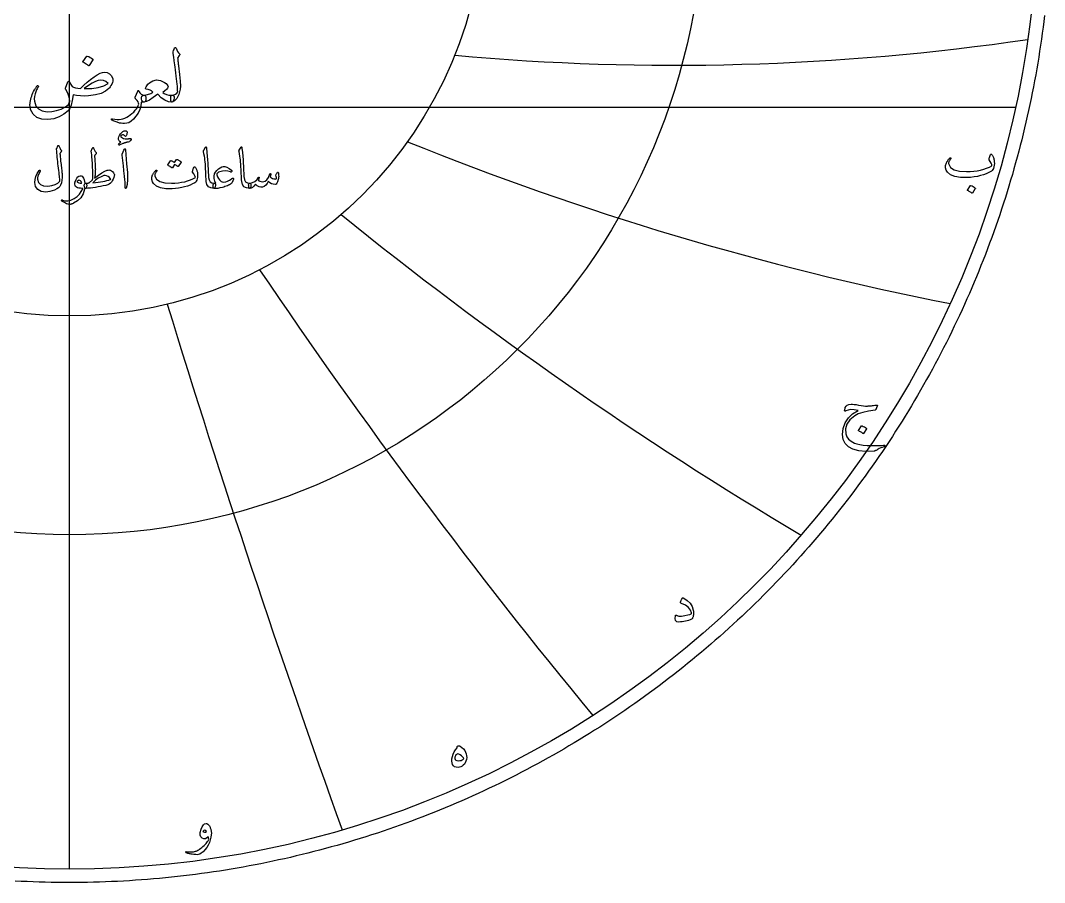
# Model space of a CAD drawing. Header units: millimetres. Extents: x -54 to 54, y -54 to 55.
# Drawn here: x -2.7 to 53.5, y -53.8 to -6.5 of the extents above; entities that cross this region are included whole.
import ezdxf

# ---------------------------------------------------------------- set-up
doc = ezdxf.new("R2010")
doc.units = ezdxf.units.MM
for name, color, linetype in [('CUT_OUTER', 1, 'Continuous'), ('ENGRAVE', 7, 'Continuous'), ('ENGRAVE_FINE', 8, 'Continuous'), ('TEXT', 5, 'Continuous')]:
    doc.layers.add(name, color=color, linetype=linetype)

msp = doc.modelspace()

# ---------------------------------------------------------------- linework, layer by layer
at = {"layer": 'CUT_OUTER'}
msp.add_lwpolyline([(53.4696, -6.262), (53.4301, -6.59), (53.3887, -6.9177), (53.3452, -7.2452), (53.2998, -7.5723), (53.2523, -7.8992), (53.2028, -8.2258), (53.1514, -8.5521), (53.0979, -8.8781), (53.0424, -9.2037), (52.985, -9.529), (52.9255, -9.854), (52.864, -10.1785), (52.8006, -10.5027), (52.7351, -10.8265), (52.6677, -11.1498), (52.5983, -11.4728), (52.5269, -11.7953), (52.4536, -12.1174), (52.3782, -12.439), (52.3009, -12.7602), (52.2216, -13.0808), (52.1404, -13.401), (52.0572, -13.7207), (51.972, -14.0399), (51.8849, -14.3585), (51.7958, -14.6766), (51.7048, -14.9941), (51.6118, -15.3111), (51.5169, -15.6275), (51.42, -15.9433), (51.3212, -16.2585), (51.2205, -16.5731), (51.1178, -16.8871), (51.0133, -17.2004), (50.9068, -17.5131), (50.7984, -17.8251), (50.688, -18.1365), (50.5758, -18.4471), (50.4616, -18.7571), (50.3456, -19.0664), (50.2277, -19.3749), (50.1078, -19.6828), (49.9861, -19.9899), (49.8625, -20.2962), (49.7371, -20.6018), (49.6097, -20.9066), (49.4805, -21.2106), (49.3494, -21.5138), (49.2165, -21.8162), (49.0817, -22.1177), (48.9451, -22.4185), (48.8066, -22.7184), (48.6663, -23.0174), (48.5241, -23.3156), (48.3801, -23.6129), (48.2343, -23.9093), (48.0867, -24.2048), (47.9373, -24.4994), (47.7861, -24.7931), (47.6331, -25.0858), (47.4782, -25.3776), (47.3216, -25.6685), (47.1632, -25.9584), (47.0031, -26.2473), (46.8411, -26.5352), (46.6774, -26.8221), (46.512, -27.108), (46.3448, -27.3929), (46.1758, -27.6767), (46.0051, -27.9595), (45.8327, -28.2413), (45.6586, -28.522), (45.4827, -28.8016), (45.3051, -29.0801), (45.1258, -29.3576), (44.9448, -29.6339), (44.7622, -29.9091), (44.5778, -30.1832), (44.3918, -30.4562), (44.2041, -30.728), (44.0147, -30.9986), (43.8236, -31.2681), (43.631, -31.5364), (43.4366, -31.8035), (43.2407, -32.0695), (43.0431, -32.3342), (42.8439, -32.5977), (42.6431, -32.86), (42.4406, -33.121), (42.2366, -33.3808), (42.031, -33.6393), (41.8238, -33.8966), (41.615, -34.1526), (41.4047, -34.4073), (41.1928, -34.6607), (40.9793, -34.9128), (40.7643, -35.1636), (40.5478, -35.413), (40.3298, -35.6612), (40.1102, -35.9079), (39.8891, -36.1534), (39.6665, -36.3975), (39.4424, -36.6402), (39.2169, -36.8815), (38.9898, -37.1214), (38.7613, -37.36), (38.5314, -37.5971), (38.3, -37.8328), (38.0671, -38.0671), (37.8328, -38.3), (37.5971, -38.5314), (37.36, -38.7613), (37.1214, -38.9898), (36.8815, -39.2169), (36.6402, -39.4424), (36.3975, -39.6665), (36.1534, -39.8891), (35.9079, -40.1102), (35.6612, -40.3298), (35.413, -40.5478), (35.1636, -40.7643), (34.9128, -40.9793), (34.6607, -41.1928), (34.4073, -41.4047), (34.1526, -41.615), (33.8966, -41.8238), (33.6393, -42.031), (33.3808, -42.2366), (33.121, -42.4406), (32.86, -42.6431), (32.5977, -42.8439), (32.3342, -43.0431), (32.0695, -43.2407), (31.8035, -43.4366), (31.5364, -43.631), (31.2681, -43.8236), (30.9986, -44.0147), (30.728, -44.2041), (30.4562, -44.3918), (30.1832, -44.5778), (29.9091, -44.7622), (29.6339, -44.9448), (29.3576, -45.1258), (29.0801, -45.3051), (28.8016, -45.4827), (28.522, -45.6586), (28.2413, -45.8327), (27.9595, -46.0051), (27.6767, -46.1758), (27.3929, -46.3448), (27.108, -46.512), (26.8221, -46.6774), (26.5352, -46.8411), (26.2473, -47.0031), (25.9584, -47.1632), (25.6685, -47.3216), (25.3776, -47.4782), (25.0858, -47.6331), (24.7931, -47.7861), (24.4994, -47.9373), (24.2048, -48.0867), (23.9093, -48.2343), (23.6129, -48.3801), (23.3156, -48.5241), (23.0174, -48.6663), (22.7184, -48.8066), (22.4185, -48.9451), (22.1177, -49.0817), (21.8162, -49.2165), (21.5138, -49.3494), (21.2106, -49.4805), (20.9066, -49.6097), (20.6018, -49.7371), (20.2962, -49.8625), (19.9899, -49.9861), (19.6828, -50.1078), (19.3749, -50.2277), (19.0664, -50.3456), (18.7571, -50.4616), (18.4471, -50.5758), (18.1365, -50.688), (17.8251, -50.7984), (17.5131, -50.9068), (17.2004, -51.0133), (16.8871, -51.1178), (16.5731, -51.2205), (16.2585, -51.3212), (15.9433, -51.42), (15.6275, -51.5169), (15.3111, -51.6118), (14.9941, -51.7048), (14.6766, -51.7958), (14.3585, -51.8849), (14.0399, -51.972), (13.7207, -52.0572), (13.401, -52.1404), (13.0808, -52.2216), (12.7602, -52.3009), (12.439, -52.3782), (12.1174, -52.4536), (11.7953, -52.5269), (11.4728, -52.5983), (11.1498, -52.6677), (10.8265, -52.7351), (10.5027, -52.8006), (10.1785, -52.864), (9.854, -52.9255), (9.529, -52.985), (9.2037, -53.0424), (8.8781, -53.0979), (8.5521, -53.1514), (8.2258, -53.2028), (7.8992, -53.2523), (7.5723, -53.2998), (7.2452, -53.3452), (6.9177, -53.3887), (6.59, -53.4301), (6.262, -53.4696), (5.9338, -53.507), (5.6054, -53.5424), (5.2768, -53.5758), (4.9479, -53.6071), (4.6189, -53.6365), (4.2897, -53.6638), (3.9603, -53.6891), (3.6308, -53.7124), (3.3012, -53.7337), (2.9714, -53.7529), (2.6416, -53.7702), (2.3116, -53.7853), (1.9815, -53.7985), (1.6514, -53.8097), (1.3212, -53.8188), (0.9909, -53.8259), (0.6606, -53.8309), (0.3303, -53.834), (0, -53.835), (-0.3303, -53.834), (-0.6606, -53.8309), (-0.9909, -53.8259), (-1.3212, -53.8188), (-1.6514, -53.8097), (-1.9815, -53.7985), (-2.3116, -53.7853), (-2.6416, -53.7702), (-2.9714, -53.7529)], dxfattribs=at)
at = {"layer": 'ENGRAVE'}
for points in [[(0, -53.1), (0, 53.1)], [(0, -53.1), (0, -22.7527)]]:
    msp.add_lwpolyline(points, dxfattribs=at)
for radius in [53.1, 34.7587, 22.7527]:
    msp.add_circle((0, 0), radius, dxfattribs=at)
for centre, radius, start, end in [((33.1907, 123.8694), 132.8662, 264.790267, 278.380956), ((80.0817, 138.7056), 163.8917, 247.943879, 258.81643), ((150.9044, 150.9044), 216.2231, 231.024945, 239.179358), ((277.0991, 159.9832), 321.8489, 214.049261, 219.485536), ((617.9539, 165.5803), 640.6965, 197.0345662, 199.7527039)]:
    msp.add_arc(centre, radius, start, end, dxfattribs=at)
at = {"layer": 'ENGRAVE_FINE'}
msp.add_lwpolyline([(-51.8851, -11.2938), (51.8851, -11.2938)], dxfattribs=at)
at = {"layer": 'TEXT'}
for points in [[(5.6882, -8.254), (5.7164, -8.1857), (5.7384, -8.1315), (5.7541, -8.0915), (5.7635, -8.0656), (5.7709, -8.0491), (5.7803, -8.0373), (5.7918, -8.0303), (5.8054, -8.0279), (5.8208, -8.0305), (5.8337, -8.0384), (5.8439, -8.0515), (5.8515, -8.0698), (5.8863, -8.1595), (5.9279, -8.2404), (5.9763, -8.3124), (6.0315, -8.3754), (6.047, -8.3956), (6.0514, -8.4184), (6.0449, -8.4437), (6.0273, -8.4717), (5.9352, -8.6015), (5.9415, -8.6596), (5.9478, -8.7167), (5.9541, -8.7727), (5.9603, -8.8277), (5.9666, -8.8816), (5.9729, -8.9344), (5.9792, -8.9862), (5.9855, -9.037), (6.0433, -9.507), (6.0786, -9.8744), (6.0914, -10.1393), (6.0818, -10.3015), (6.0027, -10.5959), (5.8996, -10.8134), (5.7724, -10.9539), (5.6212, -11.0175), (5.617, -11.0175), (5.6128, -11.0175), (5.6086, -11.0175), (5.6044, -11.0175), (5.5796, -10.994), (5.5636, -10.94), (5.5565, -10.8558), (5.5584, -10.7412), (5.5623, -10.6988), (5.5741, -10.6679), (5.5937, -10.6485), (5.6212, -10.6407), (5.7274, -10.6195), (5.8159, -10.581), (5.8865, -10.5253), (5.9394, -10.4522), (5.9359, -10.3646), (5.9295, -10.2649), (5.9202, -10.1531), (5.908, -10.0293), (5.8932, -9.8941), (5.8761, -9.7478), (5.8566, -9.5905), (5.8347, -9.4222), (5.8146, -9.2568), (5.796, -9.1082), (5.779, -8.9763), (5.7635, -8.8611), (5.7502, -8.7628), (5.7395, -8.6811), (5.7314, -8.6162), (5.7259, -8.5681), (5.684, -8.3294), (5.6827, -8.3058), (5.6829, -8.2854), (5.6848, -8.2682), (5.6882, -8.254)], [(0.9484, -8.5011), (0.9536, -8.4958), (0.9609, -8.4927), (0.9704, -8.4916), (0.9819, -8.4927), (1.0633, -8.5257), (1.1399, -8.566), (1.2119, -8.6136), (1.2792, -8.6685), (1.2857, -8.6769), (1.2886, -8.6853), (1.2878, -8.6937), (1.2833, -8.702), (1.0866, -9.0203), (1.0792, -9.0278), (1.0698, -9.0297), (1.0583, -9.0258), (1.0447, -9.0161), (1.0329, -9.0077), (1.0143, -8.9951), (0.9889, -8.9784), (0.9568, -8.9575), (0.9172, -8.9323), (0.8699, -8.903), (0.8147, -8.8695), (0.7516, -8.8318), (0.7432, -8.8256), (0.739, -8.8193), (0.739, -8.813), (0.7432, -8.8067)], [(1.9282, -9.372), (2.0742, -9.3934), (2.1982, -9.462), (2.3003, -9.5777), (2.3804, -9.7404), (2.3893, -9.8027), (2.3825, -9.8723), (2.36, -9.9493), (2.3217, -10.0335), (2.2778, -10.1147), (2.238, -10.1822), (2.2024, -10.2361), (2.171, -10.2764), (1.9878, -10.4271), (1.7397, -10.5444), (1.4268, -10.6281), (1.0489, -10.6783), (0.8215, -10.6893), (0.604, -10.6846), (0.3965, -10.6642), (0.1989, -10.6281), (0.1523, -10.9351), (0.0921, -11.1818), (0.0183, -11.3684), (-0.0691, -11.4948), (-0.2983, -11.6898), (-0.559, -11.835), (-0.851, -11.9306), (-1.1745, -11.9763), (-1.5149, -11.9604), (-1.7868, -11.8623), (-1.9902, -11.6819), (-2.125, -11.4195), (-2.1365, -11.3788), (-2.1459, -11.3362), (-2.1532, -11.2919), (-2.1584, -11.2457), (-2.1611, -11.1979), (-2.1605, -11.1489), (-2.1569, -11.0985), (-2.1501, -11.0468), (-2.1354, -10.9554), (-2.1166, -10.8652), (-2.0935, -10.7764), (-2.0663, -10.6888), (-2.0352, -10.6029), (-2.0004, -10.5187), (-1.9619, -10.4364), (-1.9198, -10.3559), (-1.9011, -10.3232), (-1.8826, -10.2921), (-1.8644, -10.2625), (-1.8465, -10.2345), (-1.8291, -10.2081), (-1.8125, -10.1832), (-1.7967, -10.1599), (-1.7816, -10.1382), (-1.7709, -10.1259), (-1.7596, -10.1183), (-1.7479, -10.1154), (-1.7356, -10.1173), (-1.7225, -10.1223), (-1.7125, -10.1288), (-1.7057, -10.1369), (-1.7021, -10.1466), (-1.701, -10.1576), (-1.7021, -10.1696), (-1.7052, -10.1827), (-1.7104, -10.1968), (-1.741, -10.2432), (-1.7701, -10.2942), (-1.7976, -10.3499), (-1.8235, -10.4104), (-1.8779, -10.565), (-1.9114, -10.7108), (-1.924, -10.8477), (-1.9156, -10.9756), (-1.8374, -11.2187), (-1.6947, -11.3954), (-1.4877, -11.5056), (-1.2164, -11.5493), (-0.9541, -11.537), (-0.6992, -11.4875), (-0.4517, -11.4009), (-0.2114, -11.2771), (-0.139, -11.2256), (-0.0764, -11.163), (-0.0238, -11.0895), (0.0188, -11.0049), (0.0238, -10.9932), (0.0262, -10.9788), (0.0259, -10.9618), (0.023, -10.9421), (-0.0139, -10.7548), (-0.0618, -10.5904), (-0.1206, -10.4491), (-0.1905, -10.3308), (-0.2044, -10.3091), (-0.2125, -10.29), (-0.2149, -10.2735), (-0.2114, -10.2596), (-0.0816, -9.9163), (-0.0631, -9.8904), (-0.045, -9.8797), (-0.0275, -9.8841), (-0.0105, -9.9037), (0.1445, -10.1675), (0.2274, -10.2068), (0.3339, -10.2366), (0.464, -10.257), (0.6176, -10.268), (0.8, -10.0903), (0.9829, -9.9257), (1.1664, -9.7742), (1.3503, -9.6358), (1.5262, -9.5204), (1.6811, -9.4379), (1.8151, -9.3885), (1.9282, -9.372)], [(2.1333, -9.9917), (2.0048, -9.8938), (1.8706, -9.8346), (1.7306, -9.8142), (1.5848, -9.8326), (1.4268, -9.8883), (1.2457, -9.9802), (1.0415, -10.1081), (0.8144, -10.2722), (1.2281, -10.2735), (1.5859, -10.2272), (1.8876, -10.1332), (2.1333, -9.9917)], [(5.6212, -10.6407), (5.6824, -10.6498), (5.7238, -10.6773), (5.7452, -10.7231), (5.7468, -10.7872), (5.7264, -10.8864), (5.6986, -10.9578), (5.6636, -11.0015), (5.6212, -11.0175), (5.4283, -11), (5.2349, -10.9222), (5.041, -10.7843), (4.8466, -10.5862), (4.6014, -10.7765), (4.3933, -10.9118), (4.2224, -10.9921), (4.0887, -11.0175), (4.0445, -11.0076), (4.0081, -10.9777), (3.9796, -10.928), (3.9589, -10.8584), (3.9529, -10.7663), (3.9725, -10.6993), (4.0178, -10.6574), (4.0887, -10.6407), (4.1532, -10.6344), (4.2169, -10.6239), (4.2799, -10.6093), (4.342, -10.5904), (4.4034, -10.5671), (4.464, -10.5391), (4.5238, -10.5064), (4.5828, -10.469), (4.5103, -10.4099), (4.4226, -10.3622), (4.3198, -10.3261), (4.2018, -10.3015), (4.191, -10.2971), (4.184, -10.2879), (4.1806, -10.274), (4.1808, -10.2555), (4.2007, -10.1913), (4.2436, -10.1204), (4.3096, -10.0427), (4.3985, -9.9582), (4.5841, -9.8469), (4.7806, -9.8064), (4.9881, -9.8365), (5.2067, -9.9372), (5.2993, -10.0016), (5.3637, -10.0649), (5.3998, -10.1272), (5.4076, -10.1885), (5.3846, -10.2544), (5.3281, -10.3266), (5.2381, -10.4051), (5.1145, -10.4899), (5.2027, -10.5559), (5.3166, -10.603), (5.456, -10.6312), (5.6212, -10.6407)], [(3.6156, -10.7579), (3.7454, -10.4229), (3.7598, -10.3962), (3.7736, -10.3832), (3.787, -10.3837), (3.7998, -10.3978), (3.8349, -10.4564), (3.8689, -10.5067), (3.9019, -10.5485), (3.9338, -10.582), (3.9688, -10.6077), (4.0071, -10.626), (4.0484, -10.637), (4.0929, -10.6407), (4.1369, -10.6522), (4.1683, -10.6867), (4.1871, -10.7443), (4.1934, -10.8249), (4.1871, -10.906), (4.1683, -10.9652), (4.1369, -11.0023), (4.0929, -11.0175), (4.0591, -11.0191), (4.0248, -11.0196), (3.99, -11.0191), (3.9547, -11.0175), (3.9487, -11.0191), (3.9432, -11.0238), (3.9382, -11.0316), (3.9338, -11.0426), (3.9113, -11.2407), (3.8563, -11.4331), (3.7689, -11.6197), (3.6491, -11.8005), (3.5153, -11.9578), (3.3863, -12.0737), (3.262, -12.1483), (3.1424, -12.1815), (3.0299, -12.1902), (2.9268, -12.1909), (2.8331, -12.1839), (2.7488, -12.169), (2.7076, -12.1574), (2.6635, -12.1438), (2.6165, -12.1281), (2.5667, -12.1103), (2.5142, -12.0899), (2.4594, -12.0664), (2.4022, -12.0397), (2.3427, -12.0098), (2.3278, -12.003), (2.3165, -11.9952), (2.3089, -11.9863), (2.305, -11.9763), (2.3024, -11.963), (2.3029, -11.9523), (2.3066, -11.9442), (2.3134, -11.9387), (2.3223, -11.9337), (2.3322, -11.9313), (2.3432, -11.9316), (2.3552, -11.9345), (2.4871, -11.9612), (2.6107, -11.9743), (2.7258, -11.9737), (2.8326, -11.9596), (2.9382, -11.9317), (3.0414, -11.8942), (3.1423, -11.8469), (3.2408, -11.79), (3.3372, -11.7237), (3.4318, -11.6482), (3.5246, -11.5635), (3.6156, -11.4697), (3.6839, -11.3841), (3.738, -11.2991), (3.7781, -11.2146), (3.804, -11.1306), (3.7964, -11.0719), (3.7652, -11.0049), (3.7106, -10.9296), (3.6323, -10.8458), (3.6187, -10.8278), (3.6114, -10.8071), (3.6103, -10.7838), (3.6156, -10.7579)], [(3.2691, -13.2053), (3.2282, -13.2129), (3.1902, -13.2202), (3.1551, -13.227), (3.1231, -13.2335), (3.0941, -13.2398), (3.0685, -13.2461), (3.0462, -13.2524), (3.0273, -13.2586), (3.008, -13.2658), (2.9849, -13.2747), (2.9578, -13.2854), (2.9268, -13.2979), (2.8918, -13.3123), (2.853, -13.3289), (2.8102, -13.3477), (2.7635, -13.3686), (2.7444, -13.3748), (2.7282, -13.3748), (2.7146, -13.3686), (2.7038, -13.356), (2.6973, -13.3252), (2.7156, -13.2893), (2.7586, -13.2482), (2.8263, -13.2021), (2.7745, -13.1727), (2.7352, -13.1409), (2.7085, -13.1067), (2.6944, -13.0702), (2.6916, -13.0013), (2.7085, -12.9266), (2.745, -12.8459), (2.8012, -12.7593), (2.8681, -12.6818), (2.937, -12.6282), (3.0078, -12.5986), (3.0807, -12.5929), (3.1213, -12.6031), (3.149, -12.6243), (3.1637, -12.6565), (3.1654, -12.6997), (3.1584, -12.7464), (3.1466, -12.7892), (3.1301, -12.828), (3.1089, -12.863), (3.0877, -12.8875), (3.0681, -12.8983), (3.05, -12.8954), (3.0336, -12.8787), (3.0147, -12.8537), (2.9927, -12.8355), (2.9676, -12.8239), (2.9393, -12.819), (2.9097, -12.819), (2.8836, -12.8253), (2.861, -12.8378), (2.842, -12.8567), (2.8281, -12.8795), (2.8239, -12.9007), (2.8296, -12.9203), (2.8451, -12.9383), (2.9032, -12.9813), (2.9739, -13.0129), (3.0571, -13.0331), (3.1529, -13.042), (3.1612, -13.0417), (3.1705, -13.0408), (3.1809, -13.0393), (3.1921, -13.0373), (3.2044, -13.0348), (3.2177, -13.0322), (3.2319, -13.0293), (3.2471, -13.0263), (3.2636, -13.0232), (3.2785, -13.0204), (3.2918, -13.0177), (3.3036, -13.0153), (3.314, -13.0132), (3.3232, -13.0117), (3.3313, -13.0109), (3.3382, -13.0106), (3.3511, -13.0119), (3.3617, -13.0161), (3.37, -13.0229), (3.3758, -13.0325), (3.3796, -13.0418), (3.3813, -13.0506), (3.3811, -13.059), (3.379, -13.0671), (3.3486, -13.124), (3.3201, -13.166), (3.2936, -13.1931), (3.2691, -13.2053)], [(-0.6375, -13.4188), (-0.632, -13.4092), (-0.6249, -13.4023), (-0.6163, -13.3982), (-0.6061, -13.3968), (-0.5959, -13.3986), (-0.5872, -13.4039), (-0.5802, -13.4127), (-0.5747, -13.4251), (-0.5454, -13.4971), (-0.5142, -13.5593), (-0.4811, -13.6117), (-0.4459, -13.6543), (-0.4355, -13.6696), (-0.4326, -13.6873), (-0.4371, -13.7073), (-0.4491, -13.7297), (-0.4567, -13.7405), (-0.464, -13.7509), (-0.4709, -13.7609), (-0.4773, -13.7705), (-0.4834, -13.7795), (-0.4891, -13.7878), (-0.4944, -13.7953), (-0.4993, -13.8019), (-0.5076, -13.8141), (-0.5134, -13.8286), (-0.517, -13.8455), (-0.5182, -13.8647), (-0.5144, -13.919), (-0.5095, -13.9782), (-0.5034, -14.0423), (-0.4962, -14.1112), (-0.4879, -14.1851), (-0.4789, -14.2639), (-0.4691, -14.3477), (-0.4585, -14.4363), (-0.4466, -14.5247), (-0.4361, -14.6078), (-0.427, -14.6856), (-0.4192, -14.7582), (-0.4127, -14.8256), (-0.4071, -14.8881), (-0.4025, -14.9457), (-0.3988, -14.9984), (-0.3947, -15.1544), (-0.4075, -15.3022), (-0.4371, -15.4418), (-0.4836, -15.5731), (-0.5289, -15.6502), (-0.599, -15.7214), (-0.6938, -15.7868), (-0.8133, -15.8463), (-0.9429, -15.8955), (-1.0646, -15.9303), (-1.1784, -15.9505), (-1.2844, -15.9562), (-1.5497, -15.9197), (-1.7397, -15.8196), (-1.8544, -15.6559), (-1.8936, -15.4286), (-1.8799, -15.2592), (-1.8355, -15.0934), (-1.7605, -14.9311), (-1.6549, -14.7723), (-1.6469, -14.7631), (-1.6385, -14.7574), (-1.6296, -14.7552), (-1.6204, -14.7566), (-1.6106, -14.7603), (-1.6031, -14.7652), (-1.598, -14.7713), (-1.5953, -14.7786), (-1.5933, -14.7894), (-1.5937, -14.7998), (-1.5965, -14.8098), (-1.6016, -14.8194), (-1.6736, -14.9597), (-1.7233, -15.0792), (-1.7505, -15.178), (-1.7554, -15.2559), (-1.703, -15.4237), (-1.5898, -15.5409), (-1.4157, -15.6074), (-1.1808, -15.6233), (-0.969, -15.6003), (-0.789, -15.5472), (-0.6408, -15.4637), (-0.5244, -15.3501), (-0.5269, -15.2952), (-0.5311, -15.2312), (-0.5371, -15.1579), (-0.5448, -15.0753), (-0.5546, -14.9834), (-0.5664, -14.8818), (-0.5805, -14.7706), (-0.5967, -14.6498), (-0.612, -14.5252), (-0.6265, -14.4025), (-0.6402, -14.2818), (-0.6532, -14.1631), (-0.6652, -14.0463), (-0.676, -13.9315), (-0.6856, -13.8186), (-0.694, -13.7077), (-0.7066, -13.6009), (-0.706, -13.5888), (-0.7042, -13.5774), (-0.7013, -13.5668), (-0.6972, -13.557)], [(7.4677, -13.4942), (7.4738, -13.4848), (7.4795, -13.4785), (7.4848, -13.4753), (7.4897, -13.4753), (7.4971, -13.4795), (7.5038, -13.4918), (7.5097, -13.5124), (7.5148, -13.5413), (7.5407, -13.7758), (7.5619, -13.9927), (7.5784, -14.1919), (7.5902, -14.3735), (7.5977, -14.5287), (7.6047, -14.6679), (7.6111, -14.7909), (7.6169, -14.8979), (7.6219, -14.9888), (7.6259, -15.0635), (7.6289, -15.1222), (7.631, -15.1648), (7.6589, -15.2924), (7.7205, -15.3862), (7.8159, -15.4463), (7.945, -15.4726), (7.9809, -15.482), (8.0039, -15.504), (8.0139, -15.5385), (8.011, -15.5856), (7.9962, -15.6598), (7.9803, -15.7128), (7.9633, -15.7446), (7.945, -15.7552), (7.7633, -15.7313), (7.6294, -15.6594), (7.5434, -15.5397), (7.5054, -15.3721), (7.4994, -15.2919), (7.494, -15.2115), (7.4892, -15.131), (7.485, -15.0502), (7.4811, -14.9692), (7.4775, -14.8881), (7.4741, -14.8067), (7.4708, -14.7252), (7.4649, -14.5696), (7.4567, -14.4296), (7.4461, -14.3051), (7.4331, -14.196), (7.4178, -14.0913), (7.4002, -13.9797), (7.3802, -13.8613), (7.3578, -13.736), (7.3548, -13.7134), (7.3554, -13.6928), (7.3595, -13.6742), (7.3672, -13.6575)], [(9.4115, -13.4942), (9.4176, -13.4848), (9.4233, -13.4785), (9.4286, -13.4753), (9.4335, -13.4753), (9.441, -13.4795), (9.4477, -13.4918), (9.4535, -13.5124), (9.4587, -13.5413), (9.4846, -13.7758), (9.5058, -13.9927), (9.5222, -14.1919), (9.534, -14.3735), (9.5416, -14.5287), (9.5485, -14.6679), (9.5549, -14.7909), (9.5607, -14.8979), (9.5657, -14.9888), (9.5697, -15.0635), (9.5728, -15.1222), (9.5748, -15.1648), (9.6027, -15.2924), (9.6643, -15.3862), (9.7597, -15.4463), (9.8889, -15.4726), (9.9248, -15.482), (9.9478, -15.504), (9.9578, -15.5385), (9.9548, -15.5856), (9.9401, -15.6598), (9.9242, -15.7128), (9.9071, -15.7446), (9.8889, -15.7552), (9.7071, -15.7313), (9.5733, -15.6594), (9.4873, -15.5397), (9.4492, -15.3721), (9.4432, -15.2919), (9.4378, -15.2115), (9.433, -15.131), (9.4288, -15.0502), (9.425, -14.9692), (9.4214, -14.8881), (9.4179, -14.8067), (9.4147, -14.7252), (9.4088, -14.5696), (9.4006, -14.4296), (9.39, -14.3051), (9.377, -14.196), (9.3617, -14.0913), (9.344, -13.9797), (9.324, -13.8613), (9.3016, -13.736), (9.2987, -13.7134), (9.2993, -13.6928), (9.3034, -13.6742), (9.3111, -13.6575)], [(1.2781, -13.5319), (1.2856, -13.5238), (1.2922, -13.5185), (1.2981, -13.516), (1.3032, -13.5162), (1.3093, -13.5189), (1.315, -13.524), (1.3203, -13.5315), (1.3252, -13.5413), (1.3451, -13.5837), (1.3641, -13.6229), (1.382, -13.659), (1.399, -13.692), (1.4152, -13.7215), (1.4308, -13.747), (1.4458, -13.7686), (1.4603, -13.7862), (1.4708, -13.8007), (1.4744, -13.8161), (1.4708, -13.8321), (1.4603, -13.849), (1.3974, -13.9275), (1.3894, -13.9411), (1.3841, -13.9566), (1.3815, -13.9741), (1.3817, -13.9935), (1.3919, -14.1417), (1.4006, -14.2722), (1.4076, -14.385), (1.4131, -14.4802), (1.4173, -14.558), (1.4202, -14.6184), (1.422, -14.6616), (1.4226, -14.6875), (1.4219, -14.764), (1.4198, -14.8367), (1.4164, -14.9054), (1.4116, -14.9701), (1.4056, -15.031), (1.3986, -15.0879), (1.3907, -15.1409), (1.3817, -15.1899), (1.5951, -15.0266), (1.7798, -14.901), (1.9358, -14.8131), (2.0632, -14.7629), (2.1199, -14.7495), (2.1707, -14.744), (2.2157, -14.7464), (2.2548, -14.7566), (2.3099, -14.7852), (2.3623, -14.8304), (2.412, -14.892), (2.4589, -14.9701), (2.4661, -14.9888), (2.4691, -15.0102), (2.4677, -15.0343), (2.462, -15.0612), (2.4308, -15.1578), (2.3937, -15.2496), (2.3507, -15.3368), (2.3019, -15.4192), (2.2544, -15.4722), (2.1872, -15.5181), (2.1005, -15.557), (1.9941, -15.5888), (1.8517, -15.6203), (1.7103, -15.6488), (1.5699, -15.6744), (1.4304, -15.6971), (1.2921, -15.7166), (1.1552, -15.7328), (1.0197, -15.7457), (0.8856, -15.7552), (0.8705, -15.7509), (0.8565, -15.7379), (0.8438, -15.7163), (0.8322, -15.6861), (0.822, -15.649), (0.8165, -15.6131), (0.8157, -15.5784), (0.8196, -15.5448), (0.8285, -15.5156), (0.8424, -15.4938), (0.8614, -15.4794), (0.8856, -15.4726), (0.9177, -15.4708), (0.948, -15.4686), (0.9765, -15.4661), (1.0033, -15.4632), (1.0284, -15.4602), (1.0516, -15.4577), (1.0731, -15.4555), (1.0928, -15.4537), (1.2687, -15.2842), (1.2703, -15.2768), (1.2718, -15.2673), (1.2734, -15.2556), (1.275, -15.2418), (1.2765, -15.2258), (1.2781, -15.2076), (1.2797, -15.1873), (1.2813, -15.1648), (1.2826, -15.1404), (1.2836, -15.1142), (1.2842, -15.0862), (1.2844, -15.0565), (1.2844, -15.0252), (1.2844, -14.9925), (1.2844, -14.9584), (1.2844, -14.923), (1.284, -14.883), (1.2828, -14.8351), (1.2809, -14.7793), (1.2781, -14.7158), (1.2746, -14.6447), (1.2703, -14.5666), (1.2652, -14.4814), (1.2593, -14.3892), (1.2457, -14.1845), (1.2334, -14.0225), (1.2222, -13.9034), (1.2122, -13.827), (1.2041, -13.778), (1.1988, -13.7407), (1.1963, -13.7152), (1.1965, -13.7014), (1.206, -13.6755), (1.2157, -13.6512), (1.2256, -13.6284), (1.2357, -13.6072), (1.246, -13.5872), (1.2565, -13.568), (1.2672, -13.5495), (1.2781, -13.5319)], [(2.9833, -13.6512), (3.0133, -13.5931), (3.0375, -13.5727), (3.0557, -13.59), (3.0681, -13.6449), (3.1403, -14.4143), (3.1833, -14.8865), (3.1929, -15.2637), (3.1692, -15.546), (3.1121, -15.7332), (3.1017, -15.7485), (3.0924, -15.7568), (3.0844, -15.758), (3.0775, -15.7521), (3.072, -15.7428), (3.0681, -15.7309), (3.0657, -15.7161), (3.065, -15.6987), (3.065, -15.5627), (3.0587, -15.4184), (3.0461, -15.2659), (3.0273, -15.1052), (3.0231, -15.0632), (3.0108, -14.9497), (2.9902, -14.7648), (2.9613, -14.5085), (2.8922, -13.9401), (2.8907, -13.9099), (2.8922, -13.882), (2.8969, -13.8565), (2.9048, -13.8333)], [(50.5757, -13.8945), (50.5982, -13.9227), (50.6188, -13.9539), (50.6376, -13.988), (50.6544, -14.0251), (50.6694, -14.0649), (50.6825, -14.1072), (50.6937, -14.152), (50.703, -14.1993), (50.7151, -14.2943), (50.7181, -14.3885), (50.7118, -14.4819), (50.6963, -14.5744), (50.6728, -14.6569), (50.6427, -14.7235), (50.6058, -14.7742), (50.5623, -14.8089), (50.4241, -14.882), (50.2776, -14.9471), (50.1227, -15.0042), (49.9594, -15.0534), (49.7877, -15.0943), (49.6076, -15.1263), (49.4192, -15.1495), (49.2224, -15.164), (48.8535, -15.1602), (48.5508, -15.1087), (48.3142, -15.0095), (48.1438, -14.8625), (48.0739, -14.7476), (48.0417, -14.6238), (48.0471, -14.4913), (48.0902, -14.35), (48.1048, -14.3195), (48.1216, -14.2885), (48.1408, -14.2567), (48.1623, -14.2244), (48.186, -14.1914), (48.2121, -14.1578), (48.2404, -14.1236), (48.2711, -14.0887), (48.2814, -14.0789), (48.2921, -14.0728), (48.3031, -14.0705), (48.3147, -14.072), (48.3224, -14.0749), (48.3289, -14.0804), (48.3341, -14.0883), (48.3381, -14.0988), (48.34, -14.1086), (48.3389, -14.118), (48.335, -14.127), (48.3281, -14.1356), (48.2994, -14.1698), (48.2736, -14.2051), (48.2508, -14.2418), (48.2309, -14.2797), (48.2173, -14.3159), (48.21, -14.3508), (48.2089, -14.3846), (48.2142, -14.417), (48.3188, -14.6065), (48.5156, -14.7394), (48.8046, -14.8158), (49.1856, -14.8357), (49.395, -14.8277), (49.5947, -14.8102), (49.7844, -14.7833), (49.9644, -14.7469), (50.1347, -14.7012), (50.2956, -14.646), (50.447, -14.5815), (50.5891, -14.5074), (50.5753, -14.4384), (50.5439, -14.3617), (50.4949, -14.2776), (50.4283, -14.1859), (50.4262, -14.1771), (50.4266, -14.1608), (50.4296, -14.1369), (50.435, -14.1055), (50.4365, -14.1023), (50.4375, -14.0996), (50.4381, -14.0973), (50.4384, -14.0954), (50.4492, -14.0527), (50.4652, -14.005), (50.4861, -13.9522), (50.5121, -13.8945), (50.5236, -13.8769), (50.538, -13.871), (50.5554, -13.8769), (50.5757, -13.8945)], [(6.8961, -14.587), (6.9172, -14.6135), (6.9366, -14.6427), (6.9541, -14.6747), (6.9699, -14.7095), (6.984, -14.7468), (6.9962, -14.7864), (7.0067, -14.8284), (7.0155, -14.8728), (7.0269, -14.9619), (7.0296, -15.0502), (7.0237, -15.1377), (7.0092, -15.2245), (6.9872, -15.3018), (6.959, -15.3642), (6.9244, -15.4117), (6.8836, -15.4443), (6.754, -15.5128), (6.6167, -15.5739), (6.4714, -15.6274), (6.3183, -15.6736), (6.1574, -15.7118), (5.9886, -15.7419), (5.812, -15.7636), (5.6275, -15.7772), (5.2816, -15.7737), (4.9978, -15.7254), (4.776, -15.6323), (4.6163, -15.4946), (4.5507, -15.3868), (4.5205, -15.2708), (4.5256, -15.1466), (4.566, -15.0141), (4.5797, -14.9855), (4.5955, -14.9564), (4.6134, -14.9266), (4.6335, -14.8963), (4.6558, -14.8654), (4.6803, -14.8339), (4.7069, -14.8018), (4.7356, -14.7691), (4.7452, -14.7599), (4.7552, -14.7542), (4.7656, -14.7521), (4.7764, -14.7534), (4.7837, -14.7562), (4.7898, -14.7613), (4.7947, -14.7688), (4.7984, -14.7786), (4.8002, -14.7878), (4.7992, -14.7966), (4.7955, -14.8051), (4.789, -14.8131), (4.7621, -14.8451), (4.738, -14.8783), (4.7166, -14.9126), (4.6979, -14.9481), (4.6852, -14.9821), (4.6783, -15.0149), (4.6773, -15.0465), (4.6822, -15.0769), (4.7804, -15.2545), (4.9649, -15.3792), (5.2357, -15.4508), (5.5929, -15.4694), (5.7893, -15.4619), (5.9764, -15.4455), (6.1543, -15.4203), (6.323, -15.3862), (6.4827, -15.3433), (6.6335, -15.2916), (6.7755, -15.2311), (6.9087, -15.1617), (6.8958, -15.0969), (6.8663, -15.0251), (6.8204, -14.9462), (6.758, -14.8602), (6.756, -14.852), (6.7564, -14.8367), (6.7592, -14.8143), (6.7643, -14.7848), (6.7656, -14.7819), (6.7666, -14.7793), (6.7672, -14.7772), (6.7674, -14.7754), (6.7776, -14.7354), (6.7925, -14.6906), (6.8121, -14.6412), (6.8365, -14.587), (6.8473, -14.5705), (6.8608, -14.565), (6.8771, -14.5705), (6.8961, -14.587)], [(5.8724, -14.1693), (5.8763, -14.1654), (5.8818, -14.1631), (5.8889, -14.1623), (5.8975, -14.1631), (5.9284, -14.1746), (5.9584, -14.1874), (5.9873, -14.2013), (6.0153, -14.2164), (6.0425, -14.2329), (6.0691, -14.251), (6.0951, -14.2706), (6.1205, -14.2918), (6.1254, -14.2983), (6.1276, -14.3052), (6.127, -14.3124), (6.1236, -14.3201), (5.9729, -14.5587), (5.9688, -14.5619), (5.9627, -14.5619), (5.9546, -14.5587), (5.9446, -14.5525), (5.9378, -14.5467), (5.9266, -14.5387), (5.9111, -14.5286), (5.8912, -14.5163), (5.8669, -14.5017), (5.8379, -14.4846), (5.8041, -14.4648), (5.7656, -14.4425), (5.6463, -14.6278), (5.6408, -14.6335), (5.6337, -14.6349), (5.6251, -14.6319), (5.6149, -14.6247), (5.6061, -14.6184), (5.5921, -14.609), (5.5731, -14.5964), (5.5489, -14.5807), (5.5193, -14.5619), (5.4838, -14.5399), (5.4424, -14.5148), (5.3951, -14.4865), (5.3902, -14.4818), (5.388, -14.4771), (5.3886, -14.4724), (5.3919, -14.4677), (5.5458, -14.2384), (5.5497, -14.2345), (5.5552, -14.2321), (5.5623, -14.2314), (5.5709, -14.2321), (5.5972, -14.2407), (5.6227, -14.2506), (5.6475, -14.2619), (5.6714, -14.2745), (5.6946, -14.2884), (5.717, -14.3032), (5.7385, -14.319), (5.7594, -14.3358)], [(9.0033, -15.2433), (8.9185, -15.4318), (8.9077, -15.4504), (8.8973, -15.4655), (8.8873, -15.4771), (8.8777, -15.4851), (8.8288, -15.5186), (8.7764, -15.5499), (8.7205, -15.5791), (8.661, -15.606), (8.5982, -15.6313), (8.5323, -15.6551), (8.4632, -15.6776), (8.3909, -15.6987), (8.2559, -15.7317), (8.1366, -15.7521), (8.0329, -15.7599), (7.945, -15.7552), (7.9115, -15.7399), (7.8893, -15.7097), (7.8785, -15.6645), (7.8791, -15.6045), (7.8871, -15.5503), (7.8987, -15.5103), (7.9138, -15.4844), (7.9325, -15.4726), (7.9356, -15.4726), (7.9387, -15.4726), (7.9419, -15.4726), (7.945, -15.4726), (7.9684, -15.4749), (7.9913, -15.4757), (8.0139, -15.4749), (8.0361, -15.4726), (7.998, -15.4162), (7.9686, -15.354), (7.9478, -15.2859), (7.9356, -15.2119), (7.9338, -15.0794), (7.9568, -14.9615), (8.0045, -14.8581), (8.0769, -14.7691), (8.1701, -14.6861), (8.2614, -14.6223), (8.3507, -14.5778), (8.438, -14.5525), (8.5323, -14.5527), (8.639, -14.5878), (8.7584, -14.6579), (8.8903, -14.7629), (8.9052, -14.7792), (8.9122, -14.7966), (8.9115, -14.8153), (8.9028, -14.8351), (8.8904, -14.8504), (8.8753, -14.8586), (8.8575, -14.8598), (8.8369, -14.8539), (8.6891, -14.8111), (8.5409, -14.7958), (8.3923, -14.808), (8.2433, -14.8477), (8.1843, -14.8726), (8.1389, -14.9003), (8.1073, -14.9307), (8.0895, -14.9638), (8.0852, -15.0058), (8.0973, -15.0596), (8.126, -15.1252), (8.1711, -15.2025), (8.2261, -15.2806), (8.2779, -15.3391), (8.3266, -15.378), (8.3721, -15.3972), (8.4712, -15.407), (8.5707, -15.3956), (8.6706, -15.3631), (8.7709, -15.3093), (8.862, -15.2465), (8.9091, -15.2166), (8.9468, -15.1994), (8.975, -15.1947), (8.9939, -15.2025), (9.0015, -15.2121), (9.0057, -15.2221), (9.0062, -15.2325), (9.0033, -15.2433)], [(0.8228, -15.7897), (0.7492, -16.0482), (0.6257, -16.2647), (0.4524, -16.4392), (0.2292, -16.5717), (0.198, -16.5851), (0.1672, -16.5972), (0.1368, -16.6079), (0.1068, -16.6172), (0.0773, -16.625), (0.0487, -16.631), (0.0208, -16.6352), (-0.0063, -16.6376), (-0.0738, -16.628), (-0.1633, -16.5929), (-0.2748, -16.5322), (-0.4082, -16.4461), (-0.4226, -16.4337), (-0.431, -16.4217), (-0.4336, -16.4102), (-0.4302, -16.399), (-0.4228, -16.3903), (-0.413, -16.3864), (-0.4008, -16.3872), (-0.3863, -16.3927), (-0.2475, -16.4376), (-0.0919, -16.4374), (0.0807, -16.3921), (0.2701, -16.3016), (0.4247, -16.1966), (0.5527, -16.0732), (0.654, -15.9313), (0.7286, -15.7709), (0.728, -15.7652), (0.7262, -15.7607), (0.7233, -15.7574), (0.7191, -15.7552), (0.611, -15.7489), (0.5189, -15.7364), (0.443, -15.7175), (0.3831, -15.6924), (0.3368, -15.6535), (0.3078, -15.5998), (0.296, -15.5311), (0.3015, -15.4475), (0.3032, -15.4364), (0.3054, -15.4251), (0.3079, -15.4136), (0.3109, -15.4019), (0.3142, -15.3898), (0.318, -15.3772), (0.3221, -15.3639), (0.3266, -15.3501), (0.3635, -15.2604), (0.4082, -15.186), (0.4608, -15.1269), (0.5213, -15.0832), (0.5831, -15.0592), (0.6398, -15.0596), (0.6915, -15.0844), (0.738, -15.1334), (0.7786, -15.2017), (0.8094, -15.281), (0.8304, -15.3713), (0.8416, -15.4726), (0.8478, -15.4725), (0.8538, -15.4722), (0.8596, -15.4717), (0.8652, -15.471), (0.8708, -15.4703), (0.8765, -15.4698), (0.8825, -15.4695), (0.8887, -15.4694), (0.9099, -15.4739), (0.9264, -15.4875), (0.9382, -15.5101), (0.9452, -15.5417), (0.9482, -15.5764), (0.9476, -15.6115), (0.9435, -15.6471), (0.9358, -15.683), (0.9258, -15.7146), (0.9146, -15.7371), (0.9023, -15.7507), (0.8887, -15.7552), (0.829, -15.7552), (0.8287, -15.7609), (0.8275, -15.7686), (0.8255, -15.7782), (0.8228, -15.7897)], [(1.9533, -15.0455), (1.9374, -15.0461), (1.9211, -15.0478), (1.9044, -15.0508), (1.8873, -15.0549), (1.7331, -15.1156), (1.5812, -15.2002), (1.4316, -15.3087), (1.2844, -15.4412), (1.4314, -15.4274), (1.5709, -15.4113), (1.703, -15.3929), (1.8277, -15.3721), (1.9448, -15.3487), (2.0546, -15.3226), (2.1568, -15.2938), (2.2516, -15.2622), (2.2604, -15.2584), (2.265, -15.2535), (2.2652, -15.2475), (2.261, -15.2402), (2.1935, -15.1574), (2.1197, -15.0973), (2.0396, -15.06), (1.9533, -15.0455)], [(11.4119, -14.8602), (11.4188, -14.8555), (11.4268, -14.8571), (11.4361, -14.8649), (11.4465, -14.8791), (11.4577, -14.903), (11.4661, -14.9371), (11.4718, -14.9815), (11.4747, -15.0361), (11.4757, -15.0981), (11.4724, -15.1585), (11.4647, -15.2174), (11.4528, -15.2747), (11.4178, -15.3862), (11.379, -15.4663), (11.3362, -15.515), (11.2895, -15.5322), (11.179, -15.5258), (11.0767, -15.4969), (10.9827, -15.4457), (10.8969, -15.3721), (10.838, -15.4881), (10.7682, -15.5786), (10.6873, -15.6435), (10.5954, -15.683), (10.4991, -15.6916), (10.4015, -15.6673), (10.3028, -15.61), (10.2029, -15.5197), (10.122, -15.6227), (10.0428, -15.6963), (9.965, -15.7405), (9.8889, -15.7552), (9.8736, -15.7466), (9.859, -15.7207), (9.8453, -15.6775), (9.8323, -15.617), (9.8276, -15.5574), (9.8355, -15.5134), (9.8559, -15.4851), (9.8889, -15.4726), (10.0337, -15.4398), (10.1605, -15.376), (10.2692, -15.2812), (10.3599, -15.1554), (10.3648, -15.1485), (10.3701, -15.1436), (10.3758, -15.1407), (10.3819, -15.1397), (10.3894, -15.1405), (10.396, -15.1428), (10.4019, -15.1468), (10.407, -15.1523), (10.41, -15.1691), (10.4031, -15.1978), (10.3864, -15.2382), (10.3599, -15.2904), (10.3947, -15.3307), (10.4486, -15.3603), (10.5218, -15.3793), (10.6143, -15.3878), (10.7295, -15.3636), (10.8302, -15.2849), (10.9164, -15.1517), (10.988, -14.9638), (10.9915, -14.9542), (10.9958, -14.9474), (11.0009, -14.9432), (11.0068, -14.9419), (11.0157, -14.9426), (11.0233, -14.945), (11.0298, -14.9489), (11.0351, -14.9544), (11.039, -14.9623), (11.0414, -14.9701), (11.0422, -14.978), (11.0414, -14.9858), (11.01, -15.1177), (11.0467, -15.1503), (11.0908, -15.179), (11.1425, -15.2037), (11.2015, -15.2245), (11.259, -15.238), (11.3028, -15.241), (11.3328, -15.2333), (11.3491, -15.2151), (11.3544, -15.1872), (11.3515, -15.1476), (11.3403, -15.0961), (11.3209, -15.0329), (11.3242, -15.0151), (11.3405, -14.9803), (11.3697, -14.9287), (11.4119, -14.8602)], [(0.672, -15.438), (0.6391, -15.3805), (0.6029, -15.3399), (0.5637, -15.3161), (0.5213, -15.3093), (0.496, -15.316), (0.4734, -15.3265), (0.4536, -15.3411), (0.4365, -15.3595), (0.431, -15.3693), (0.4302, -15.3799), (0.4341, -15.3913), (0.4428, -15.4035), (0.4752, -15.4319), (0.5221, -15.4514), (0.5835, -15.4618), (0.6595, -15.4632), (0.6673, -15.4616), (0.672, -15.4569), (0.6736, -15.449), (0.672, -15.438)], [(49.4067, -15.5994), (49.4108, -15.5953), (49.4167, -15.5927), (49.4242, -15.5919), (49.4335, -15.5927), (49.4986, -15.6191), (49.5599, -15.6514), (49.6175, -15.6895), (49.6713, -15.7334), (49.6765, -15.7401), (49.6788, -15.7468), (49.6782, -15.7535), (49.6746, -15.7602), (49.5172, -16.0148), (49.5113, -16.0209), (49.5038, -16.0223), (49.4946, -16.0192), (49.4837, -16.0114), (49.4743, -16.0048), (49.4594, -15.9947), (49.4391, -15.9813), (49.4134, -15.9646), (49.3817, -15.9445), (49.3439, -15.921), (49.2997, -15.8942), (49.2492, -15.8641), (49.2425, -15.859), (49.2392, -15.854), (49.2392, -15.849), (49.2425, -15.844)], [(44.3019, -27.703), (44.2215, -27.8838), (44.2141, -27.8958), (44.2056, -27.9048), (44.1957, -27.9109), (44.1846, -27.914), (43.813, -27.9726), (43.5021, -28.0446), (43.2519, -28.13), (43.0625, -28.2289), (42.7968, -28.4455), (42.6262, -28.6836), (42.5506, -28.943), (42.5701, -29.2237), (42.6291, -29.3757), (42.7292, -29.5101), (42.8703, -29.6269), (43.0524, -29.7262), (43.1803, -29.7706), (43.3397, -29.8066), (43.5304, -29.8342), (43.7525, -29.8535), (43.8706, -29.8591), (43.987, -29.8627), (44.1017, -29.8641), (44.2148, -29.8635), (44.3257, -29.861), (44.4342, -29.8568), (44.5401, -29.8509), (44.6435, -29.8434), (44.6678, -29.8417), (44.6871, -29.8434), (44.7013, -29.8484), (44.7105, -29.8568), (44.7155, -29.8671), (44.7172, -29.8777), (44.7155, -29.8888), (44.7105, -29.9004), (44.7069, -29.9065), (44.7026, -29.9117), (44.6976, -29.9157), (44.6921, -29.9188), (44.6861, -29.9214), (44.68, -29.9242), (44.6736, -29.9273), (44.667, -29.9305), (44.5705, -29.9613), (44.4853, -29.9933), (44.4114, -30.0266), (44.3488, -30.0611), (44.3087, -30.0861), (44.2721, -30.1072), (44.2392, -30.1246), (44.2097, -30.1382), (44.1843, -30.1486), (44.1633, -30.1566), (44.1466, -30.162), (44.1344, -30.165), (43.6763, -30.1819), (43.2869, -30.1491), (42.9662, -30.0664), (42.7141, -29.9339), (42.532, -29.7521), (42.4244, -29.5252), (42.3913, -29.253), (42.4327, -28.9356), (42.5424, -28.616), (42.7141, -28.3436), (42.9478, -28.1185), (43.2434, -27.9408), (43.034, -27.9008), (42.8515, -27.8914), (42.6957, -27.9125), (42.5667, -27.9642), (42.5554, -27.9684), (42.545, -27.9709), (42.5353, -27.9718), (42.5265, -27.9709), (42.5192, -27.9682), (42.514, -27.9634), (42.5108, -27.9565), (42.5098, -27.9475), (42.5144, -27.9058), (42.5215, -27.8646), (42.5311, -27.8238), (42.5433, -27.7834), (42.586, -27.7048), (42.6538, -27.6469), (42.7468, -27.6094), (42.8648, -27.5924), (42.9396, -27.5931), (43.0332, -27.6016), (43.1456, -27.6182), (43.2769, -27.6427), (43.4123, -27.6672), (43.5373, -27.6837), (43.6518, -27.6923), (43.7559, -27.6929), (43.8059, -27.6907), (43.8589, -27.6875), (43.9148, -27.6832), (43.9736, -27.6778), (44.0354, -27.6712), (44.1, -27.6632), (44.1677, -27.6537), (44.2382, -27.6427), (44.2786, -27.6414), (44.3027, -27.651), (44.3104, -27.6716), (44.3019, -27.703)], [(43.4376, -28.7883), (43.4418, -28.7841), (43.4477, -28.7816), (43.4552, -28.7807), (43.4644, -28.7816), (43.5296, -28.8079), (43.5909, -28.8402), (43.6485, -28.8783), (43.7023, -28.9222), (43.7075, -28.9289), (43.7098, -28.9356), (43.7092, -28.9423), (43.7056, -28.949), (43.5482, -29.2036), (43.5423, -29.2097), (43.5348, -29.2112), (43.5256, -29.208), (43.5147, -29.2003), (43.5053, -29.1936), (43.4904, -29.1835), (43.4701, -29.1701), (43.4443, -29.1534), (43.4127, -29.1333), (43.3748, -29.1098), (43.3307, -29.083), (43.2802, -29.0529), (43.2735, -29.0479), (43.2702, -29.0428), (43.2702, -29.0378), (43.2735, -29.0328)], [(33.5114, -38.4469), (33.5247, -38.407), (33.5378, -38.3711), (33.5506, -38.3392), (33.5633, -38.3113), (33.5756, -38.2871), (33.5872, -38.2665), (33.5982, -38.2494), (33.6085, -38.2359), (33.6246, -38.2229), (33.6429, -38.2175), (33.6632, -38.2196), (33.6856, -38.2292), (33.8838, -38.3621), (34.0364, -38.5164), (34.1434, -38.6921), (34.2048, -38.8891), (34.2134, -38.9454), (34.219, -39.0005), (34.2217, -39.0543), (34.2215, -39.1068), (34.2182, -39.1577), (34.2115, -39.2065), (34.2014, -39.2531), (34.188, -39.2977), (34.1761, -39.3216), (34.1604, -39.343), (34.1409, -39.3618), (34.1177, -39.3781), (34.0377, -39.4173), (33.9552, -39.451), (33.8702, -39.4793), (33.7827, -39.5021), (33.6931, -39.5199), (33.6018, -39.5331), (33.5089, -39.5416), (33.4142, -39.5456), (33.302, -39.5268), (33.2334, -39.4635), (33.2082, -39.3559), (33.2267, -39.2039), (33.2329, -39.1874), (33.2417, -39.1746), (33.253, -39.1656), (33.2669, -39.1604), (33.2788, -39.1619), (33.2911, -39.1663), (33.3039, -39.1736), (33.3171, -39.1839), (33.3579, -39.2058), (33.4134, -39.2182), (33.4835, -39.2209), (33.5683, -39.214), (33.7524, -39.1872), (33.9025, -39.1571), (34.0187, -39.1236), (34.1009, -39.0867), (34.1051, -39.0817), (34.1076, -39.0733), (34.1085, -39.0616), (34.1076, -39.0465), (34.0509, -38.8882), (33.941, -38.7484), (33.7779, -38.627), (33.5616, -38.524), (33.5334, -38.5091), (33.5156, -38.4913), (33.5082, -38.4706), (33.5114, -38.4469)], [(21.2856, -46.3491), (21.3143, -46.336), (21.3467, -46.3332), (21.3829, -46.341), (21.4229, -46.3592), (21.5224, -46.4258), (21.6063, -46.5016), (21.6748, -46.5866), (21.7277, -46.6808), (21.7644, -46.779), (21.7838, -46.8792), (21.7861, -46.9816), (21.7713, -47.0861), (21.7443, -47.1813), (21.7068, -47.2661), (21.6589, -47.3404), (21.6004, -47.4043), (21.5345, -47.4556), (21.4639, -47.4922), (21.3888, -47.5142), (21.309, -47.5215), (21.2048, -47.514), (21.1198, -47.4847), (21.054, -47.4336), (21.0076, -47.3608), (20.9797, -47.2722), (20.9699, -47.1707), (20.978, -47.0561), (21.0042, -46.9286), (21.0467, -46.7963), (21.1039, -46.6707), (21.1757, -46.5518), (21.2621, -46.4396), (21.2651, -46.4344), (21.2672, -46.4254), (21.2684, -46.4126), (21.2688, -46.396), (21.2699, -46.378), (21.273, -46.3642), (21.2783, -46.3546), (21.2856, -46.3491)], [(21.6038, -47.0693), (21.6178, -47.0517), (21.6197, -47.0291), (21.6095, -47.0015), (21.587, -46.9688), (21.5094, -46.8843), (21.4338, -46.8248), (21.3603, -46.7905), (21.2889, -46.7813), (21.255, -46.7873), (21.2236, -46.8055), (21.1947, -46.8359), (21.1683, -46.8784), (21.1472, -46.9242), (21.134, -46.9647), (21.1288, -46.9996), (21.1315, -47.0291), (21.1549, -47.0834), (21.1951, -47.1221), (21.2521, -47.1453), (21.3258, -47.1531), (21.4072, -47.1478), (21.4807, -47.1321), (21.5462, -47.106), (21.6038, -47.0693)], [(7.2186, -50.9161), (7.2797, -50.7742), (7.3459, -50.6733), (7.417, -50.6134), (7.4932, -50.5945), (7.541, -50.6029), (7.587, -50.628), (7.6314, -50.6699), (7.6741, -50.7285), (7.6946, -50.7624), (7.7126, -50.7972), (7.7281, -50.8328), (7.7411, -50.8692), (7.7522, -50.9067), (7.7621, -50.9454), (7.7706, -50.9854), (7.778, -51.0266), (7.7849, -51.1186), (7.7788, -51.2268), (7.7598, -51.3514), (7.7277, -51.4923), (7.6804, -51.6382), (7.6155, -51.7778), (7.533, -51.9112), (7.433, -52.0383), (7.3281, -52.149), (7.2345, -52.23), (7.1522, -52.2813), (7.0812, -52.3029), (7.0088, -52.3066), (6.9255, -52.3045), (6.8313, -52.2966), (6.7262, -52.2828), (6.6729, -52.2741), (6.6236, -52.2648), (6.5783, -52.2548), (6.5369, -52.2443), (6.4993, -52.2335), (6.4653, -52.2229), (6.4349, -52.2125), (6.4079, -52.2024), (6.392, -52.1936), (6.3812, -52.184), (6.3753, -52.1735), (6.3745, -52.1622), (6.3797, -52.1509), (6.3887, -52.1438), (6.4015, -52.1408), (6.418, -52.1421), (6.5472, -52.1547), (6.6734, -52.1555), (6.7967, -52.1446), (6.9171, -52.122), (6.9543, -52.1105), (6.9954, -52.0927), (7.0405, -52.0686), (7.0896, -52.0383), (7.1427, -52.0016), (7.1997, -51.9587), (7.2608, -51.9095), (7.3258, -51.854), (7.3894, -51.7967), (7.4463, -51.7418), (7.4966, -51.6895), (7.5401, -51.6396), (7.5768, -51.5921), (7.6063, -51.5467), (7.6287, -51.5033), (7.644, -51.4621), (7.6352, -51.3997), (7.6256, -51.3532), (7.6151, -51.3227), (7.6038, -51.308), (7.5357, -51.3882), (7.4589, -51.4311), (7.3733, -51.4368), (7.2789, -51.4052), (7.201, -51.3369), (7.165, -51.2327), (7.1708, -51.0924), (7.2186, -50.9161)], [(7.5234, -51.04), (7.474, -50.9802), (7.4229, -50.958), (7.3701, -50.9735), (7.3157, -51.0266), (7.3601, -51.0627), (7.4095, -51.0769), (7.4639, -51.0694), (7.5234, -51.04)]]:
    msp.add_lwpolyline(points, close=True, dxfattribs=at)

doc.saveas('drawing.dxf')
